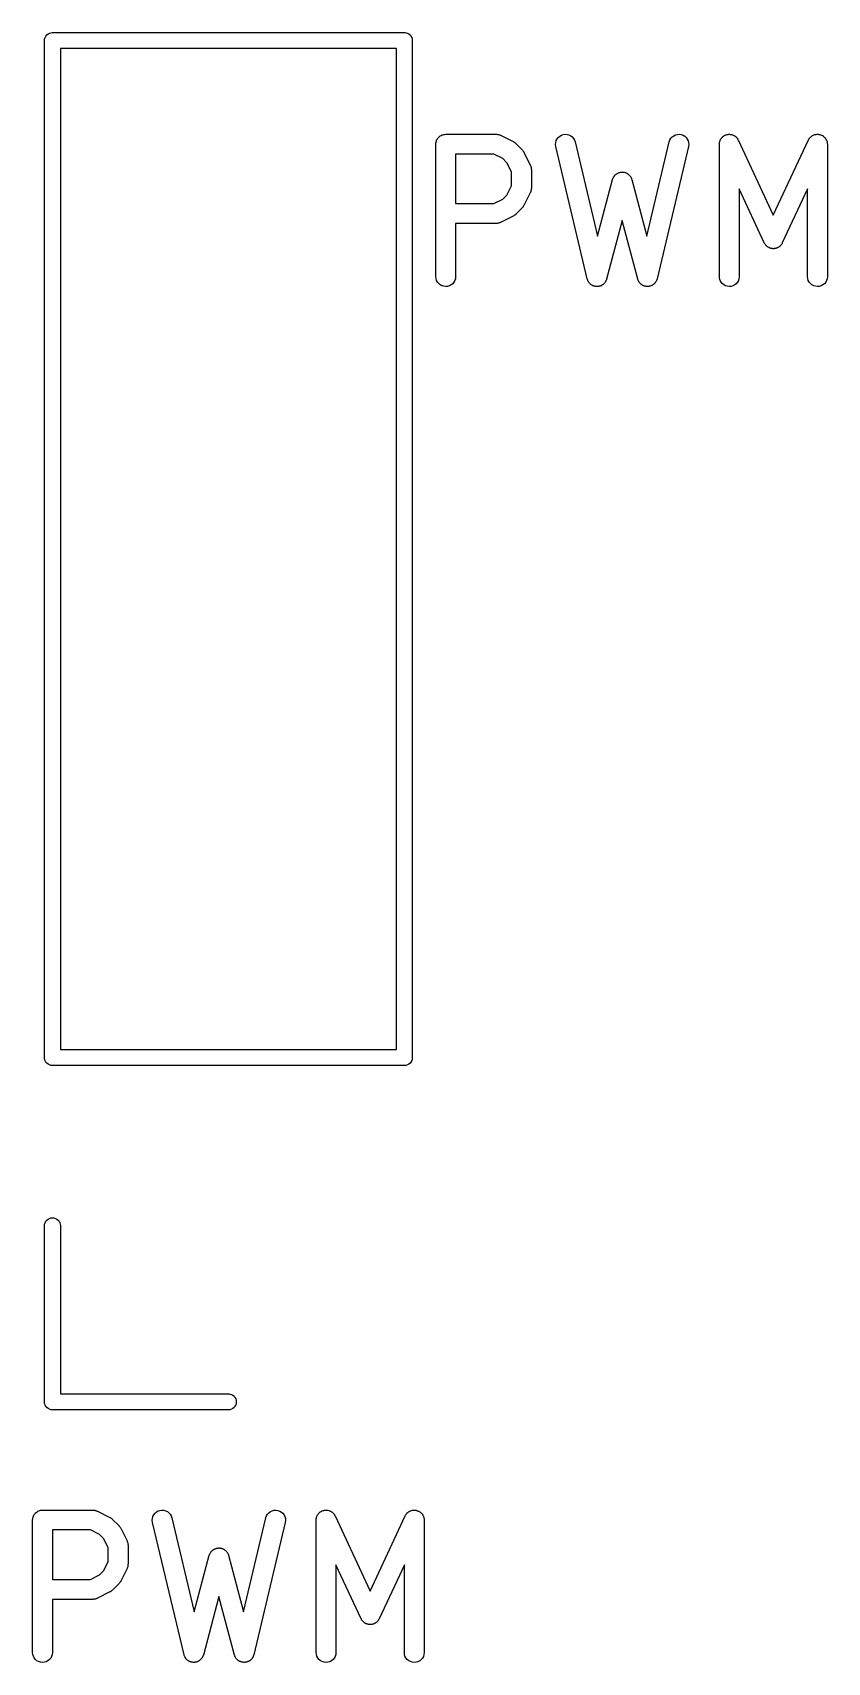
# Model space of a CAD drawing. Extents: x 83.3 to 120.1, y -110.8 to -65.4.
# Drawn here: x 113.84 to 119.84, y -88.13 to -75.83 of the extents above; entities that cross this region are included whole.
import ezdxf

# ---------------------------------------------------------------- set-up
doc = ezdxf.new("R2010")
doc.units = 0
doc.header["$MEASUREMENT"] = 0
doc.layers.add('BLACK', color=7, linetype='CONTINUOUS')

msp = doc.modelspace()

# ---------------------------------------------------------------- linework, layer by layer
at = {"layer": 'BLACK', "linetype": 'CONTINUOUS'}
for p, q in [((113.926, -75.886), (113.927, -75.8742)), ((113.926, -75.889), (113.926, -75.886)), ((113.926, -83.5631), (113.926, -75.889)), ((113.927, -75.8742), (113.93, -75.8629)), ((113.93, -75.8629), (113.936, -75.8525)), ((113.936, -75.8525), (113.943, -75.8434)), ((113.943, -75.8434), (113.953, -75.8359)), ((113.953, -75.8359), (113.963, -75.8303)), ((113.963, -75.8303), (113.974, -75.8269)), ((113.974, -75.8269), (113.983, -75.826)), ((113.983, -75.826), (113.986, -75.8257)), ((113.983, -75.826), (113.983, -75.826)), ((113.986, -75.8257), (113.989, -75.826)), ((113.989, -75.826), (116.643, -75.826)), ((116.643, -75.826), (116.646, -75.8257)), ((116.646, -75.8257), (116.649, -75.826)), ((116.649, -75.826), (116.658, -75.8269)), ((116.658, -75.8269), (116.669, -75.8303)), ((116.669, -75.8303), (116.679, -75.8359)), ((116.679, -75.8359), (116.689, -75.8434)), ((116.689, -75.8434), (116.696, -75.8525)), ((116.696, -75.8525), (116.702, -75.8629)), ((116.702, -75.8629), (116.705, -75.8742)), ((116.705, -75.8742), (116.705, -75.8778)), ((116.705, -75.8778), (116.706, -75.886)), ((116.706, -75.886), (116.706, -75.8889)), ((116.706, -75.8889), (116.706, -83.5631)), ((114.046, -75.946), (114.046, -83.506)), ((116.586, -75.946), (114.046, -75.946)), ((116.586, -83.506), (116.586, -75.946)), ((116.884, -76.6673), (116.885, -76.6603)), ((116.884, -76.6678), (116.884, -76.6673)), ((116.884, -76.6679), (116.884, -76.6678)), ((116.884, -76.6684), (116.884, -76.6679)), ((116.884, -76.6679), (116.884, -76.6679)), ((116.884, -77.6684), (116.884, -76.6684)), ((116.885, -76.6603), (116.886, -76.6533)), ((116.886, -76.6528), (116.888, -76.6461)), ((116.886, -76.653), (116.886, -76.6528)), ((116.886, -76.6533), (116.886, -76.653)), ((116.888, -76.6461), (116.89, -76.6393)), ((116.89, -76.6388), (116.894, -76.6326)), ((116.89, -76.6391), (116.89, -76.6388)), ((116.89, -76.6393), (116.89, -76.6391)), ((116.894, -76.6326), (116.897, -76.6264)), ((116.897, -76.626), (116.902, -76.6206)), ((116.897, -76.6262), (116.897, -76.626)), ((116.897, -76.6264), (116.897, -76.6262)), ((116.902, -76.6206), (116.906, -76.6152)), ((116.906, -76.6152), (116.907, -76.615)), ((116.907, -76.6148), (116.912, -76.6104)), ((116.907, -76.615), (116.907, -76.6148)), ((116.912, -76.6104), (116.918, -76.6059)), ((116.918, -76.6056), (116.924, -76.6024)), ((116.918, -76.6058), (116.918, -76.6056)), ((116.918, -76.6059), (116.918, -76.6058)), ((116.924, -76.6024), (116.931, -76.599)), ((116.931, -76.5988), (116.938, -76.5968)), ((116.931, -76.599), (116.931, -76.5988)), ((116.931, -76.599), (116.931, -76.599)), ((116.938, -76.5968), (116.945, -76.5948)), ((116.945, -76.5947), (116.952, -76.5941)), ((116.945, -76.5948), (116.945, -76.5947)), ((116.945, -76.5948), (116.945, -76.5948)), ((116.952, -76.5941), (116.959, -76.5934)), ((116.959, -76.5934), (117.34, -76.5934)), ((117.34, -76.5934), (117.341, -76.5934)), ((117.341, -76.5934), (117.343, -76.5936)), ((117.343, -76.5936), (117.346, -76.5936)), ((117.346, -76.5936), (117.351, -76.5944)), ((117.351, -76.5944), (117.356, -76.595)), ((117.356, -76.595), (117.358, -76.5957)), ((117.358, -76.5957), (117.36, -76.5961)), ((117.36, -76.5961), (117.365, -76.5979)), ((117.365, -76.5979), (117.37, -76.5994)), ((117.37, -76.5994), (117.372, -76.6005)), ((117.372, -76.6005), (117.374, -76.6013)), ((117.374, -76.6013), (117.469, -76.6489)), ((117.469, -76.6489), (117.47, -76.6494)), ((117.47, -76.6494), (117.473, -76.6517)), ((117.473, -76.6517), (117.477, -76.6537)), ((117.477, -76.6537), (117.48, -76.6557)), ((117.48, -76.6557), (117.482, -76.6574)), ((117.482, -76.6574), (117.485, -76.6603)), ((117.485, -76.6603), (117.488, -76.663)), ((117.488, -76.663), (117.536, -76.7106)), ((117.789, -76.6702), (117.79, -76.6556)), ((117.791, -76.6847), (117.789, -76.6702)), ((117.79, -76.6556), (117.794, -76.6415)), ((117.794, -76.6415), (117.801, -76.6284)), ((117.801, -76.6284), (117.81, -76.6168)), ((117.81, -76.6168), (117.821, -76.6072)), ((117.821, -76.6072), (117.833, -76.6)), ((117.833, -76.6), (117.847, -76.5953)), ((117.847, -76.5953), (117.862, -76.5934)), ((117.862, -76.5934), (117.876, -76.5944)), ((117.876, -76.5944), (117.89, -76.5982)), ((117.89, -76.5982), (117.904, -76.6046)), ((117.904, -76.6046), (117.915, -76.6135)), ((117.915, -76.6135), (117.925, -76.6245)), ((117.925, -76.6245), (117.932, -76.6372)), ((117.932, -76.6372), (117.937, -76.651)), ((117.937, -76.651), (118.106, -77.3619)), ((118.479, -77.3619), (118.648, -76.651)), ((118.648, -76.65), (118.653, -76.6362)), ((118.648, -76.651), (118.648, -76.65)), ((118.653, -76.6362), (118.661, -76.6237)), ((118.661, -76.6237), (118.671, -76.6128)), ((118.671, -76.6128), (118.683, -76.6041)), ((118.683, -76.6041), (118.696, -76.5978)), ((118.696, -76.5978), (118.71, -76.5942)), ((118.71, -76.5942), (118.725, -76.5935)), ((118.725, -76.5935), (118.739, -76.5955)), ((118.739, -76.5955), (118.753, -76.6004)), ((118.753, -76.6004), (118.765, -76.6079)), ((118.765, -76.6079), (118.776, -76.6176)), ((118.776, -76.6176), (118.785, -76.6293)), ((118.785, -76.6293), (118.792, -76.6425)), ((118.792, -76.6425), (118.795, -76.6566)), ((118.796, -76.6712), (118.794, -76.6858)), ((118.795, -76.6566), (118.796, -76.6712)), ((119.027, -76.6673), (119.028, -76.6618)), ((119.027, -76.6684), (119.027, -76.6673)), ((119.027, -77.6684), (119.027, -76.6684)), ((119.028, -76.6562), (119.029, -76.6545)), ((119.028, -76.6618), (119.028, -76.6562)), ((119.029, -76.6528), (119.03, -76.6474)), ((119.029, -76.6545), (119.029, -76.6528)), ((119.03, -76.6474), (119.032, -76.642)), ((119.032, -76.642), (119.033, -76.6405)), ((119.033, -76.6388), (119.036, -76.6339)), ((119.033, -76.6405), (119.033, -76.6388)), ((119.036, -76.6339), (119.038, -76.6289)), ((119.038, -76.6289), (119.039, -76.6275)), ((119.039, -76.6275), (119.04, -76.626)), ((119.04, -76.626), (119.044, -76.6217)), ((119.044, -76.6217), (119.047, -76.6172)), ((119.047, -76.6172), (119.049, -76.6161)), ((119.049, -76.6161), (119.05, -76.6148)), ((119.05, -76.6148), (119.054, -76.6113)), ((119.054, -76.6113), (119.058, -76.6076)), ((119.058, -76.6076), (119.06, -76.6067)), ((119.06, -76.6067), (119.061, -76.6056)), ((119.061, -76.6056), (119.066, -76.603)), ((119.066, -76.603), (119.071, -76.6002)), ((119.071, -76.6002), (119.072, -76.5996)), ((119.072, -76.5996), (119.074, -76.5988)), ((119.074, -76.5988), (119.079, -76.5973)), ((119.079, -76.5973), (119.085, -76.5954)), ((119.085, -76.5954), (119.086, -76.5952)), ((119.086, -76.5952), (119.088, -76.5947)), ((119.088, -76.5947), (119.094, -76.5942)), ((119.094, -76.5942), (119.099, -76.5934)), ((119.099, -76.5934), (119.101, -76.5935)), ((119.101, -76.5935), (119.103, -76.5934)), ((119.103, -76.5934), (119.108, -76.594)), ((119.108, -76.594), (119.114, -76.5943)), ((119.114, -76.5943), (119.115, -76.5947)), ((119.115, -76.5947), (119.117, -76.5949)), ((119.117, -76.5949), (119.123, -76.5966)), ((119.123, -76.5966), (119.128, -76.598)), ((119.128, -76.598), (119.13, -76.5987)), ((119.13, -76.5987), (119.131, -76.5992)), ((119.131, -76.5992), (119.136, -76.6019)), ((119.136, -76.6019), (119.141, -76.6044)), ((119.141, -76.6044), (119.143, -76.6054)), ((119.143, -76.6054), (119.144, -76.6062)), ((119.144, -76.6062), (119.148, -76.6098)), ((119.148, -76.6098), (119.153, -76.6132)), ((119.153, -76.6132), (119.154, -76.6144)), ((119.154, -76.6144), (119.155, -76.6155)), ((119.155, -76.6155), (119.159, -76.6199)), ((119.159, -76.6199), (119.163, -76.6241)), ((119.163, -76.6241), (119.163, -76.6255)), ((119.163, -76.6255), (119.165, -76.6269)), ((119.165, -76.6269), (119.167, -76.6318)), ((119.167, -76.6318), (119.17, -76.6367)), ((119.17, -76.6367), (119.435, -77.2053)), ((119.435, -77.2053), (119.701, -76.6367)), ((119.701, -76.6357), (119.704, -76.6309)), ((119.701, -76.6367), (119.701, -76.6357)), ((119.704, -76.6309), (119.707, -76.626)), ((119.707, -76.626), (119.708, -76.6247)), ((119.708, -76.6247), (119.709, -76.6232)), ((119.709, -76.6232), (119.713, -76.6191)), ((119.713, -76.6191), (119.716, -76.6148)), ((119.716, -76.6148), (119.718, -76.6137)), ((119.718, -76.6137), (119.719, -76.6125)), ((119.719, -76.6125), (119.723, -76.6091)), ((119.723, -76.6091), (119.728, -76.6056)), ((119.728, -76.6056), (119.729, -76.6048)), ((119.729, -76.6048), (119.731, -76.6038)), ((119.731, -76.6038), (119.736, -76.6014)), ((119.736, -76.6014), (119.741, -76.5988)), ((119.741, -76.5988), (119.742, -76.5984)), ((119.742, -76.5984), (119.744, -76.5976)), ((119.744, -76.5976), (119.749, -76.5963)), ((119.749, -76.5963), (119.755, -76.5947)), ((119.755, -76.5947), (119.756, -76.5946)), ((119.756, -76.5946), (119.758, -76.5941)), ((119.758, -76.5941), (119.764, -76.5939)), ((119.764, -76.5939), (119.769, -76.5934)), ((119.769, -76.5934), (119.771, -76.5936)), ((119.771, -76.5936), (119.773, -76.5935)), ((119.773, -76.5935), (119.778, -76.5943)), ((119.778, -76.5943), (119.784, -76.5949)), ((119.784, -76.5949), (119.785, -76.5954)), ((119.785, -76.5954), (119.787, -76.5957)), ((119.787, -76.5957), (119.792, -76.5976)), ((119.792, -76.5976), (119.798, -76.5992)), ((119.798, -76.5992), (119.799, -76.6001)), ((119.799, -76.6001), (119.801, -76.6006)), ((119.801, -76.6006), (119.806, -76.6035)), ((119.806, -76.6035), (119.811, -76.6062)), ((119.811, -76.6062), (119.812, -76.6073)), ((119.812, -76.6073), (119.813, -76.6082)), ((119.813, -76.6082), (119.818, -76.612)), ((119.818, -76.612), (119.822, -76.6155)), ((119.822, -76.6155), (119.823, -76.6169)), ((119.823, -76.6169), (119.824, -76.618)), ((119.824, -76.618), (119.828, -76.6225)), ((119.828, -76.6225), (119.831, -76.6269)), ((119.831, -76.6269), (119.832, -76.6284)), ((119.832, -76.6284), (119.833, -76.6298)), ((119.833, -76.6298), (119.835, -76.6349)), ((119.835, -76.6349), (119.838, -76.6398)), ((119.838, -76.6398), (119.839, -76.6414)), ((119.839, -76.6414), (119.839, -76.643)), ((119.839, -76.643), (119.841, -76.6484)), ((119.841, -76.6484), (119.842, -76.6538)), ((119.842, -76.6538), (119.843, -76.6555)), ((119.843, -76.6555), (119.843, -76.6572)), ((119.843, -76.6572), (119.843, -76.6628)), ((119.843, -76.6628), (119.844, -76.6684)), ((119.844, -76.6684), (119.844, -77.6684)), ((117.034, -76.7434), (117.034, -77.1172)), ((117.322, -76.7434), (117.034, -76.7434)), ((117.391, -76.7776), (117.322, -76.7434)), ((117.421, -76.808), (117.391, -76.7776)), ((117.536, -76.7106), (117.537, -76.7113)), ((117.537, -76.7113), (117.539, -76.7146)), ((117.539, -76.7146), (117.542, -76.7177)), ((117.542, -76.7177), (117.544, -76.7203)), ((117.544, -76.7203), (117.546, -76.7228)), ((117.546, -76.7228), (117.548, -76.7265)), ((117.548, -76.7265), (117.55, -76.7301)), ((117.55, -76.7301), (117.598, -76.8253)), ((117.791, -76.6858), (117.791, -76.6847)), ((118.029, -77.6858), (117.791, -76.6858)), ((118.794, -76.6858), (118.556, -77.6858)), ((117.456, -76.8766), (117.421, -76.808)), ((117.456, -76.984), (117.456, -76.8766)), ((117.598, -76.8253), (117.598, -76.8263)), ((117.598, -76.8263), (117.599, -76.8283)), ((117.599, -76.8283), (117.6, -76.8303)), ((117.6, -76.8303), (117.601, -76.8352)), ((117.601, -76.8352), (117.603, -76.84)), ((117.603, -76.84), (117.604, -76.8422)), ((117.604, -76.8422), (117.604, -76.8443)), ((117.604, -76.8443), (117.605, -76.8494)), ((117.605, -76.8494), (117.606, -76.8545)), ((117.606, -76.8545), (117.605, -76.8567)), ((117.605, -76.8567), (117.606, -76.8589)), ((117.606, -76.8589), (117.606, -77.0017)), ((118.224, -76.9247), (118.226, -76.9201)), ((118.226, -76.9201), (118.227, -76.9181)), ((118.227, -76.9181), (118.228, -76.9158)), ((118.228, -76.9158), (118.231, -76.9119)), ((118.231, -76.9119), (118.234, -76.9078)), ((118.234, -76.9078), (118.235, -76.906)), ((118.235, -76.906), (118.237, -76.904)), ((118.237, -76.904), (118.24, -76.9007)), ((118.24, -76.9007), (118.244, -76.8972)), ((118.244, -76.8972), (118.246, -76.8958)), ((118.246, -76.8958), (118.248, -76.8941)), ((118.248, -76.8941), (118.252, -76.8916)), ((118.252, -76.8916), (118.256, -76.8888)), ((118.256, -76.8888), (118.258, -76.8878)), ((118.258, -76.8878), (118.26, -76.8865)), ((118.26, -76.8865), (118.265, -76.8849)), ((118.265, -76.8849), (118.269, -76.8829)), ((118.269, -76.8829), (118.271, -76.8823)), ((118.271, -76.8823), (118.274, -76.8815)), ((118.274, -76.8815), (118.279, -76.8807)), ((118.279, -76.8807), (118.283, -76.8797)), ((118.283, -76.8797), (118.286, -76.8796)), ((118.286, -76.8796), (118.288, -76.8792)), ((118.288, -76.8792), (118.293, -76.8794)), ((118.293, -76.8794), (118.298, -76.8793)), ((118.298, -76.8793), (118.3, -76.8797)), ((118.3, -76.8797), (118.303, -76.8798)), ((118.303, -76.8798), (118.308, -76.8809)), ((118.308, -76.8809), (118.312, -76.8818)), ((118.312, -76.8818), (118.315, -76.8826)), ((118.315, -76.8826), (118.317, -76.8832)), ((118.317, -76.8832), (118.322, -76.8852)), ((118.322, -76.8852), (118.326, -76.887)), ((118.326, -76.887), (118.328, -76.8883)), ((118.328, -76.8883), (118.33, -76.8893)), ((118.33, -76.8893), (118.334, -76.8922)), ((118.334, -76.8922), (118.338, -76.8948)), ((118.338, -76.8948), (118.34, -76.8965)), ((118.34, -76.8965), (118.342, -76.8979)), ((118.342, -76.8979), (118.346, -76.9015)), ((118.346, -76.9015), (118.349, -76.9048)), ((118.349, -76.9048), (118.351, -76.9068)), ((118.351, -76.9068), (118.352, -76.9086)), ((118.352, -76.9086), (118.355, -76.9128)), ((118.355, -76.9128), (118.358, -76.9167)), ((118.358, -76.9167), (118.359, -76.919)), ((118.359, -76.919), (118.36, -76.9211)), ((118.36, -76.9211), (118.362, -76.9256)), ((117.421, -77.0525), (117.456, -76.984)), ((117.598, -77.0353), (117.55, -77.1305)), ((117.599, -77.0332), (117.598, -77.0353)), ((117.6, -77.0313), (117.599, -77.0332)), ((117.601, -77.0264), (117.6, -77.0313)), ((117.603, -77.0216), (117.601, -77.0264)), ((117.604, -77.0173), (117.603, -77.0194)), ((117.603, -77.0194), (117.603, -77.0216)), ((117.605, -77.0122), (117.604, -77.0173)), ((117.606, -77.0028), (117.605, -77.005)), ((117.605, -77.005), (117.605, -77.0072)), ((117.605, -77.0072), (117.605, -77.0122)), ((117.606, -77.0017), (117.606, -77.0028)), ((118.106, -77.3619), (118.22, -76.9348)), ((118.22, -76.9338), (118.221, -76.9315)), ((118.22, -76.9348), (118.22, -76.9338)), ((118.221, -76.9315), (118.222, -76.9291)), ((118.222, -76.9291), (118.224, -76.9247)), ((118.362, -76.9256), (118.364, -76.9301)), ((118.364, -76.9301), (118.364, -76.9325)), ((118.364, -76.9325), (118.365, -76.9348)), ((118.365, -76.9348), (118.479, -77.3619)), ((119.367, -77.4144), (119.177, -77.0064)), ((119.177, -77.0064), (119.177, -77.6684)), ((119.694, -77.0064), (119.503, -77.4144)), ((119.694, -77.6684), (119.694, -77.0064)), ((117.034, -77.1172), (117.322, -77.1172)), ((117.322, -77.1172), (117.391, -77.0829)), ((117.391, -77.0829), (117.421, -77.0525)), ((117.536, -77.15), (117.488, -77.1976)), ((117.539, -77.1467), (117.536, -77.15)), ((117.542, -77.1437), (117.539, -77.1467)), ((117.543, -77.1411), (117.542, -77.1437)), ((117.545, -77.1387), (117.543, -77.1411)), ((117.547, -77.135), (117.545, -77.1387)), ((117.55, -77.1314), (117.547, -77.135)), ((117.55, -77.1305), (117.55, -77.1314)), ((117.34, -77.2672), (117.034, -77.2672)), ((117.034, -77.2672), (117.034, -77.6684)), ((117.342, -77.267), (117.34, -77.2672)), ((117.345, -77.2671), (117.342, -77.267)), ((117.35, -77.2663), (117.345, -77.2671)), ((117.355, -77.2658), (117.35, -77.2663)), ((117.357, -77.2651), (117.355, -77.2658)), ((117.359, -77.2648), (117.357, -77.2651)), ((117.364, -77.263), (117.359, -77.2648)), ((117.369, -77.2615), (117.364, -77.263)), ((117.371, -77.2605), (117.369, -77.2615)), ((117.373, -77.2597), (117.371, -77.2605)), ((117.374, -77.2593), (117.373, -77.2597)), ((117.469, -77.2117), (117.374, -77.2593)), ((117.473, -77.2094), (117.469, -77.2117)), ((117.476, -77.2075), (117.473, -77.2094)), ((117.479, -77.2055), (117.476, -77.2075)), ((117.481, -77.2039), (117.479, -77.2055)), ((117.484, -77.201), (117.481, -77.2039)), ((117.488, -77.1983), (117.484, -77.201)), ((117.488, -77.1976), (117.488, -77.1983)), ((118.293, -77.2452), (118.175, -77.6877)), ((118.411, -77.6877), (118.293, -77.2452)), ((119.369, -77.4177), (119.367, -77.4144)), ((119.503, -77.4153), (119.501, -77.4187)), ((119.503, -77.4144), (119.503, -77.4153)), ((119.371, -77.4213), (119.369, -77.4177)), ((119.373, -77.424), (119.371, -77.4213)), ((119.375, -77.427), (119.373, -77.424)), ((119.378, -77.4299), (119.375, -77.427)), ((119.38, -77.433), (119.378, -77.4299)), ((119.382, -77.4353), (119.38, -77.433)), ((119.385, -77.4379), (119.382, -77.4353)), ((119.388, -77.4402), (119.385, -77.4379)), ((119.391, -77.4429), (119.388, -77.4402)), ((119.394, -77.4446), (119.391, -77.4429)), ((119.396, -77.4467), (119.394, -77.4446)), ((119.4, -77.4484), (119.396, -77.4467)), ((119.403, -77.4504), (119.4, -77.4484)), ((119.406, -77.4516), (119.403, -77.4504)), ((119.41, -77.4531), (119.406, -77.4516)), ((119.413, -77.454), (119.41, -77.4531)), ((119.417, -77.4554), (119.413, -77.454)), ((119.42, -77.4559), (119.417, -77.4554)), ((119.424, -77.4567), (119.42, -77.4559)), ((119.428, -77.457), (119.424, -77.4567)), ((119.431, -77.4576), (119.428, -77.457)), ((119.435, -77.4574), (119.431, -77.4576)), ((119.438, -77.4576), (119.435, -77.4574)), ((119.442, -77.4571), (119.438, -77.4576)), ((119.446, -77.4569), (119.442, -77.4571)), ((119.449, -77.4561), (119.446, -77.4569)), ((119.453, -77.4556), (119.449, -77.4561)), ((119.457, -77.4543), (119.453, -77.4556)), ((119.46, -77.4534), (119.457, -77.4543)), ((119.463, -77.452), (119.46, -77.4534)), ((119.467, -77.4509), (119.463, -77.452)), ((119.47, -77.4489), (119.467, -77.4509)), ((119.474, -77.4472), (119.47, -77.4489)), ((119.476, -77.4452), (119.474, -77.4472)), ((119.479, -77.4435), (119.476, -77.4452)), ((119.482, -77.4409), (119.479, -77.4435)), ((119.485, -77.4386), (119.482, -77.4409)), ((119.488, -77.4361), (119.485, -77.4386)), ((119.49, -77.4338), (119.488, -77.4361)), ((119.493, -77.4307), (119.49, -77.4338)), ((119.495, -77.4278), (119.493, -77.4307)), ((119.497, -77.4249), (119.495, -77.4278)), ((119.499, -77.4222), (119.497, -77.4249)), ((119.501, -77.4187), (119.499, -77.4222)), ((116.886, -77.6829), (116.884, -77.6684)), ((116.89, -77.697), (116.886, -77.6829)), ((116.897, -77.7099), (116.89, -77.697)), ((116.906, -77.7212), (116.897, -77.7099)), ((116.917, -77.7306), (116.906, -77.7212)), ((116.93, -77.7375), (116.917, -77.7306)), ((116.944, -77.7418), (116.93, -77.7375)), ((116.959, -77.7434), (116.944, -77.7418)), ((116.973, -77.7421), (116.959, -77.7434)), ((116.987, -77.7379), (116.973, -77.7421)), ((117, -77.7311), (116.987, -77.7379)), ((117.012, -77.722), (117, -77.7311)), ((117.021, -77.7108), (117.012, -77.722)), ((117.028, -77.6979), (117.021, -77.7108)), ((117.033, -77.684), (117.028, -77.6979)), ((117.034, -77.6694), (117.033, -77.684)), ((117.034, -77.6684), (117.034, -77.6694)), ((118.03, -77.689), (118.029, -77.6858)), ((118.031, -77.6924), (118.03, -77.689)), ((118.033, -77.6959), (118.031, -77.6924)), ((118.034, -77.6996), (118.033, -77.6959)), ((118.036, -77.7026), (118.034, -77.6996)), ((118.037, -77.7057), (118.036, -77.7026)), ((118.039, -77.7089), (118.037, -77.7057)), ((118.041, -77.7122), (118.039, -77.7089)), ((118.044, -77.7148), (118.041, -77.7122)), ((118.046, -77.7177), (118.044, -77.7148)), ((118.048, -77.7203), (118.046, -77.7177)), ((118.051, -77.7232), (118.048, -77.7203)), ((118.054, -77.7253), (118.051, -77.7232)), ((118.056, -77.7277), (118.054, -77.7253)), ((118.059, -77.7298), (118.056, -77.7277)), ((118.063, -77.7321), (118.059, -77.7298)), ((118.066, -77.7336), (118.063, -77.7321)), ((118.069, -77.7355), (118.066, -77.7336)), ((118.072, -77.7369), (118.069, -77.7355)), ((118.076, -77.7386), (118.072, -77.7369)), ((118.079, -77.7395), (118.076, -77.7386)), ((118.082, -77.7407), (118.079, -77.7395)), ((118.086, -77.7414), (118.082, -77.7407)), ((118.09, -77.7424), (118.086, -77.7414)), ((118.093, -77.7426), (118.09, -77.7424)), ((118.097, -77.7432), (118.093, -77.7426)), ((118.101, -77.7431), (118.097, -77.7432)), ((118.104, -77.7433), (118.101, -77.7431)), ((118.108, -77.7429), (118.104, -77.7433)), ((118.111, -77.7428), (118.108, -77.7429)), ((118.115, -77.742), (118.111, -77.7428)), ((118.119, -77.7415), (118.115, -77.742)), ((118.122, -77.7404), (118.119, -77.7415)), ((118.126, -77.7396), (118.122, -77.7404)), ((118.129, -77.738), (118.126, -77.7396)), ((118.133, -77.7368), (118.129, -77.738)), ((118.136, -77.7351), (118.133, -77.7368)), ((118.139, -77.7337), (118.136, -77.7351)), ((118.142, -77.7314), (118.139, -77.7337)), ((118.146, -77.7295), (118.142, -77.7314)), ((118.148, -77.7273), (118.146, -77.7295)), ((118.151, -77.7253), (118.148, -77.7273)), ((118.154, -77.7225), (118.151, -77.7253)), ((118.157, -77.7199), (118.154, -77.7225)), ((118.159, -77.7172), (118.157, -77.7199)), ((118.161, -77.7147), (118.159, -77.7172)), ((118.163, -77.7114), (118.161, -77.7147)), ((118.166, -77.7084), (118.163, -77.7114)), ((118.167, -77.7053), (118.166, -77.7084)), ((118.169, -77.7023), (118.167, -77.7053)), ((118.17, -77.6987), (118.169, -77.7023)), ((118.172, -77.6953), (118.17, -77.6987)), ((118.173, -77.6919), (118.172, -77.6953)), ((118.174, -77.6887), (118.173, -77.6919)), ((118.175, -77.6877), (118.174, -77.6887)), ((118.412, -77.691), (118.411, -77.6877)), ((118.413, -77.6943), (118.412, -77.691)), ((118.414, -77.6978), (118.413, -77.6943)), ((118.416, -77.7014), (118.414, -77.6978)), ((118.418, -77.7044), (118.416, -77.7014)), ((118.419, -77.7075), (118.418, -77.7044)), ((118.421, -77.7106), (118.419, -77.7075)), ((118.423, -77.7139), (118.421, -77.7106)), ((118.426, -77.7164), (118.423, -77.7139)), ((118.428, -77.7192), (118.426, -77.7164)), ((118.431, -77.7217), (118.428, -77.7192)), ((118.433, -77.7246), (118.431, -77.7217)), ((118.436, -77.7266), (118.433, -77.7246)), ((118.439, -77.7289), (118.436, -77.7266)), ((118.442, -77.7309), (118.439, -77.7289)), ((118.445, -77.7332), (118.442, -77.7309)), ((118.448, -77.7346), (118.445, -77.7332)), ((118.451, -77.7364), (118.448, -77.7346)), ((118.455, -77.7376), (118.451, -77.7364)), ((118.459, -77.7393), (118.455, -77.7376)), ((118.462, -77.7401), (118.459, -77.7393)), ((118.465, -77.7412), (118.462, -77.7401)), ((118.469, -77.7418), (118.465, -77.7412)), ((118.473, -77.7427), (118.469, -77.7418)), ((118.476, -77.7428), (118.473, -77.7427)), ((118.48, -77.7433), (118.476, -77.7428)), ((118.484, -77.7431), (118.48, -77.7433)), ((118.487, -77.7433), (118.484, -77.7431)), ((118.491, -77.7427), (118.487, -77.7433)), ((118.494, -77.7425), (118.491, -77.7427)), ((118.498, -77.7416), (118.494, -77.7425)), ((118.502, -77.741), (118.498, -77.7416)), ((118.505, -77.7398), (118.502, -77.741)), ((118.508, -77.7389), (118.505, -77.7398)), ((118.512, -77.7373), (118.508, -77.7389)), ((118.516, -77.7359), (118.512, -77.7373)), ((118.519, -77.7341), (118.516, -77.7359)), ((118.522, -77.7327), (118.519, -77.7341)), ((118.525, -77.7304), (118.522, -77.7327)), ((118.528, -77.7283), (118.525, -77.7304)), ((118.531, -77.726), (118.528, -77.7283)), ((118.533, -77.7239), (118.531, -77.726)), ((118.536, -77.7211), (118.533, -77.7239)), ((118.539, -77.7184), (118.536, -77.7211)), ((118.541, -77.7156), (118.539, -77.7184)), ((118.543, -77.7131), (118.541, -77.7156)), ((118.545, -77.7098), (118.543, -77.7131)), ((118.548, -77.7066), (118.545, -77.7098)), ((118.549, -77.7035), (118.548, -77.7066)), ((118.551, -77.7005), (118.549, -77.7035)), ((118.552, -77.6969), (118.551, -77.7005)), ((118.554, -77.6934), (118.552, -77.6969)), ((118.555, -77.69), (118.554, -77.6934)), ((118.556, -77.6868), (118.555, -77.69)), ((118.556, -77.6858), (118.556, -77.6868)), ((119.029, -77.6829), (119.027, -77.6684)), ((119.033, -77.697), (119.029, -77.6829)), ((119.04, -77.7099), (119.033, -77.697)), ((119.049, -77.7212), (119.04, -77.7099)), ((119.06, -77.7306), (119.049, -77.7212)), ((119.073, -77.7375), (119.06, -77.7306)), ((119.087, -77.7418), (119.073, -77.7375)), ((119.102, -77.7434), (119.087, -77.7418)), ((119.116, -77.7421), (119.102, -77.7434)), ((119.13, -77.7379), (119.116, -77.7421)), ((119.143, -77.7311), (119.13, -77.7379)), ((119.155, -77.722), (119.143, -77.7311)), ((119.164, -77.7108), (119.155, -77.722)), ((119.171, -77.6979), (119.164, -77.7108)), ((119.175, -77.684), (119.171, -77.6979)), ((119.177, -77.6694), (119.175, -77.684)), ((119.177, -77.6684), (119.177, -77.6694)), ((119.695, -77.6829), (119.694, -77.6684)), ((119.699, -77.697), (119.695, -77.6829)), ((119.706, -77.7099), (119.699, -77.697)), ((119.716, -77.7212), (119.706, -77.7099)), ((119.727, -77.7306), (119.716, -77.7212)), ((119.74, -77.7375), (119.727, -77.7306)), ((119.754, -77.7418), (119.74, -77.7375)), ((119.768, -77.7434), (119.754, -77.7418)), ((119.783, -77.7421), (119.768, -77.7434)), ((119.797, -77.7379), (119.783, -77.7421)), ((119.81, -77.7311), (119.797, -77.7379)), ((119.821, -77.722), (119.81, -77.7311)), ((119.831, -77.7108), (119.821, -77.722)), ((119.838, -77.6979), (119.831, -77.7108)), ((119.842, -77.684), (119.838, -77.6979)), ((119.844, -77.6694), (119.842, -77.684)), ((119.844, -77.6684), (119.844, -77.6694)), ((113.926, -83.566), (113.926, -83.5631)), ((113.927, -83.5778), (113.926, -83.566)), ((114.046, -83.506), (116.586, -83.506)), ((116.706, -83.566), (116.705, -83.5778)), ((116.706, -83.5631), (116.706, -83.566)), ((113.93, -83.5891), (113.927, -83.5778)), ((113.935, -83.5982), (113.93, -83.5891)), ((113.936, -83.5995), (113.935, -83.5982)), ((113.943, -83.6086), (113.936, -83.5995)), ((113.953, -83.6161), (113.943, -83.6086)), ((113.963, -83.6217), (113.953, -83.6161)), ((113.974, -83.6251), (113.963, -83.6217)), ((113.986, -83.6263), (113.974, -83.6251)), ((113.989, -83.626), (113.986, -83.6263)), ((116.643, -83.626), (113.989, -83.626)), ((116.646, -83.6263), (116.643, -83.626)), ((116.649, -83.626), (116.646, -83.6263)), ((116.658, -83.6251), (116.649, -83.626)), ((116.649, -83.626), (116.649, -83.626)), ((116.669, -83.6217), (116.658, -83.6251)), ((116.679, -83.6161), (116.669, -83.6217)), ((116.689, -83.6086), (116.679, -83.6161)), ((116.696, -83.5995), (116.689, -83.6086)), ((116.702, -83.5891), (116.696, -83.5995)), ((116.705, -83.5778), (116.702, -83.5891)), ((113.936, -84.8025), (113.943, -84.7934)), ((113.943, -84.7934), (113.953, -84.7859)), ((113.953, -84.7859), (113.963, -84.7803)), ((113.963, -84.7803), (113.974, -84.7769)), ((113.974, -84.7769), (113.986, -84.7757)), ((113.986, -84.7757), (113.998, -84.7769)), ((113.998, -84.7769), (114.009, -84.7803)), ((114.009, -84.7803), (114.019, -84.7859)), ((114.019, -84.7859), (114.029, -84.7934)), ((114.029, -84.7934), (114.036, -84.8025)), ((113.926, -84.8331), (113.927, -84.8242)), ((113.926, -86.1631), (113.926, -84.8331)), ((113.927, -84.8242), (113.93, -84.8129)), ((113.93, -84.8129), (113.936, -84.8025)), ((114.036, -84.8025), (114.042, -84.8129)), ((114.042, -84.8129), (114.045, -84.8242)), ((114.045, -84.8242), (114.046, -84.8331)), ((114.046, -84.8331), (114.046, -86.106)), ((114.046, -86.106), (115.319, -86.106)), ((115.319, -86.106), (115.328, -86.1069)), ((115.328, -86.1069), (115.339, -86.1103)), ((115.339, -86.1103), (115.349, -86.1159)), ((115.349, -86.1159), (115.359, -86.1234)), ((115.359, -86.1234), (115.366, -86.1325)), ((115.366, -86.1325), (115.372, -86.1429)), ((115.372, -86.1429), (115.375, -86.1542)), ((113.926, -86.166), (113.926, -86.1631)), ((113.927, -86.1778), (113.926, -86.166)), ((113.93, -86.1891), (113.927, -86.1778)), ((113.935, -86.1984), (113.93, -86.1891)), ((113.936, -86.1995), (113.935, -86.1984)), ((113.943, -86.2086), (113.936, -86.1995)), ((113.953, -86.2161), (113.943, -86.2086)), ((113.963, -86.2217), (113.953, -86.2161)), ((113.974, -86.2251), (113.963, -86.2217)), ((113.986, -86.2263), (113.974, -86.2251)), ((113.989, -86.226), (113.986, -86.2263)), ((115.319, -86.226), (113.989, -86.226)), ((115.328, -86.2251), (115.319, -86.226)), ((115.339, -86.2217), (115.328, -86.2251)), ((115.349, -86.2161), (115.339, -86.2217)), ((115.359, -86.2086), (115.349, -86.2161)), ((115.366, -86.1995), (115.359, -86.2086)), ((115.372, -86.1891), (115.366, -86.1995)), ((115.375, -86.1778), (115.372, -86.1891)), ((115.375, -86.1542), (115.376, -86.166)), ((115.376, -86.166), (115.375, -86.1778)), ((113.849, -87.016), (113.854, -87.0106)), ((113.854, -87.0106), (113.858, -87.0052)), ((113.858, -87.0052), (113.859, -87.005)), ((113.859, -87.0048), (113.864, -87.0004)), ((113.859, -87.005), (113.859, -87.0048)), ((113.864, -87.0004), (113.87, -86.9959)), ((113.87, -86.9956), (113.876, -86.9924)), ((113.87, -86.9958), (113.87, -86.9956)), ((113.87, -86.9959), (113.87, -86.9958)), ((113.876, -86.9924), (113.883, -86.989)), ((113.883, -86.9888), (113.89, -86.9868)), ((113.883, -86.989), (113.883, -86.9888)), ((113.883, -86.989), (113.883, -86.989)), ((113.89, -86.9868), (113.897, -86.9848)), ((113.897, -86.9847), (113.904, -86.9841)), ((113.897, -86.9848), (113.897, -86.9847)), ((113.897, -86.9848), (113.897, -86.9848)), ((113.904, -86.9841), (113.911, -86.9834)), ((113.911, -86.9834), (114.292, -86.9834)), ((114.292, -86.9834), (114.293, -86.9834)), ((114.293, -86.9834), (114.295, -86.9836)), ((114.295, -86.9836), (114.298, -86.9836)), ((114.298, -86.9836), (114.303, -86.9844)), ((114.303, -86.9844), (114.308, -86.985)), ((114.308, -86.985), (114.31, -86.9857)), ((114.31, -86.9857), (114.312, -86.9861)), ((114.312, -86.9861), (114.317, -86.9879)), ((114.317, -86.9879), (114.322, -86.9894)), ((114.322, -86.9894), (114.324, -86.9905)), ((114.324, -86.9905), (114.326, -86.9913)), ((114.326, -86.9913), (114.421, -87.0389)), ((114.753, -87.0184), (114.762, -87.0068)), ((114.762, -87.0068), (114.773, -86.9972)), ((114.773, -86.9972), (114.785, -86.99)), ((114.785, -86.99), (114.799, -86.9853)), ((114.799, -86.9853), (114.814, -86.9834)), ((114.814, -86.9834), (114.828, -86.9844)), ((114.828, -86.9844), (114.842, -86.9882)), ((114.842, -86.9882), (114.856, -86.9946)), ((114.856, -86.9946), (114.867, -87.0035)), ((114.867, -87.0035), (114.877, -87.0145)), ((114.877, -87.0145), (114.884, -87.0272)), ((115.605, -87.0262), (115.613, -87.0137)), ((115.613, -87.0137), (115.623, -87.0028)), ((115.623, -87.0028), (115.635, -86.9941)), ((115.635, -86.9941), (115.648, -86.9878)), ((115.648, -86.9878), (115.662, -86.9842)), ((115.662, -86.9842), (115.677, -86.9835)), ((115.677, -86.9835), (115.691, -86.9855)), ((115.691, -86.9855), (115.705, -86.9904)), ((115.705, -86.9904), (115.717, -86.9979)), ((115.717, -86.9979), (115.728, -87.0076)), ((115.728, -87.0076), (115.737, -87.0193)), ((115.992, -87.016), (115.996, -87.0117)), ((115.996, -87.0117), (115.999, -87.0072)), ((115.999, -87.0072), (116.001, -87.0061)), ((116.001, -87.0061), (116.002, -87.0048)), ((116.002, -87.0048), (116.006, -87.0013)), ((116.006, -87.0013), (116.01, -86.9976)), ((116.01, -86.9976), (116.012, -86.9967)), ((116.012, -86.9967), (116.013, -86.9956)), ((116.013, -86.9956), (116.018, -86.993)), ((116.018, -86.993), (116.023, -86.9902)), ((116.023, -86.9902), (116.024, -86.9896)), ((116.024, -86.9896), (116.026, -86.9888)), ((116.026, -86.9888), (116.031, -86.9873)), ((116.031, -86.9873), (116.037, -86.9854)), ((116.037, -86.9854), (116.038, -86.9852)), ((116.038, -86.9852), (116.04, -86.9847)), ((116.04, -86.9847), (116.046, -86.9842)), ((116.046, -86.9842), (116.051, -86.9834)), ((116.051, -86.9834), (116.053, -86.9835)), ((116.053, -86.9835), (116.055, -86.9834)), ((116.055, -86.9834), (116.06, -86.984)), ((116.06, -86.984), (116.066, -86.9843)), ((116.066, -86.9843), (116.067, -86.9847)), ((116.067, -86.9847), (116.069, -86.9849)), ((116.069, -86.9849), (116.075, -86.9866)), ((116.075, -86.9866), (116.08, -86.988)), ((116.08, -86.988), (116.082, -86.9887)), ((116.082, -86.9887), (116.083, -86.9892)), ((116.083, -86.9892), (116.088, -86.9919)), ((116.088, -86.9919), (116.093, -86.9944)), ((116.093, -86.9944), (116.095, -86.9954)), ((116.095, -86.9954), (116.096, -86.9962)), ((116.096, -86.9962), (116.1, -86.9998)), ((116.1, -86.9998), (116.105, -87.0032)), ((116.105, -87.0032), (116.106, -87.0044)), ((116.106, -87.0044), (116.107, -87.0055)), ((116.107, -87.0055), (116.111, -87.0099)), ((116.111, -87.0099), (116.115, -87.0141)), ((116.115, -87.0141), (116.115, -87.0155)), ((116.659, -87.016), (116.66, -87.0147)), ((116.66, -87.0147), (116.661, -87.0132)), ((116.661, -87.0132), (116.665, -87.0091)), ((116.665, -87.0091), (116.668, -87.0048)), ((116.668, -87.0048), (116.67, -87.0037)), ((116.67, -87.0037), (116.671, -87.0025)), ((116.671, -87.0025), (116.675, -86.9991)), ((116.675, -86.9991), (116.68, -86.9956)), ((116.68, -86.9956), (116.681, -86.9948)), ((116.681, -86.9948), (116.683, -86.9938)), ((116.683, -86.9938), (116.688, -86.9914)), ((116.688, -86.9914), (116.693, -86.9888)), ((116.693, -86.9888), (116.694, -86.9884)), ((116.694, -86.9884), (116.696, -86.9876)), ((116.696, -86.9876), (116.701, -86.9863)), ((116.701, -86.9863), (116.707, -86.9847)), ((116.707, -86.9847), (116.708, -86.9846)), ((116.708, -86.9846), (116.71, -86.9841)), ((116.71, -86.9841), (116.716, -86.9839)), ((116.716, -86.9839), (116.721, -86.9834)), ((116.721, -86.9834), (116.723, -86.9836)), ((116.723, -86.9836), (116.725, -86.9835)), ((116.725, -86.9835), (116.73, -86.9843)), ((116.73, -86.9843), (116.736, -86.9849)), ((116.736, -86.9849), (116.737, -86.9854)), ((116.737, -86.9854), (116.739, -86.9857)), ((116.739, -86.9857), (116.744, -86.9876)), ((116.744, -86.9876), (116.75, -86.9892)), ((116.75, -86.9892), (116.751, -86.9901)), ((116.751, -86.9901), (116.753, -86.9906)), ((116.753, -86.9906), (116.758, -86.9935)), ((116.758, -86.9935), (116.763, -86.9962)), ((116.763, -86.9962), (116.764, -86.9973)), ((116.764, -86.9973), (116.765, -86.9982)), ((116.765, -86.9982), (116.77, -87.002)), ((116.77, -87.002), (116.774, -87.0055)), ((116.774, -87.0055), (116.775, -87.0069)), ((116.775, -87.0069), (116.776, -87.008)), ((116.776, -87.008), (116.78, -87.0125)), ((116.78, -87.0125), (116.783, -87.0169)), ((113.836, -87.0573), (113.837, -87.0503)), ((113.836, -87.0578), (113.836, -87.0573)), ((113.836, -87.0579), (113.836, -87.0578)), ((113.836, -87.0584), (113.836, -87.0579)), ((113.836, -87.0579), (113.836, -87.0579)), ((113.836, -88.0584), (113.836, -87.0584)), ((113.837, -87.0503), (113.838, -87.0433)), ((113.838, -87.0428), (113.84, -87.0361)), ((113.838, -87.043), (113.838, -87.0428)), ((113.838, -87.0433), (113.838, -87.043)), ((113.84, -87.0361), (113.842, -87.0293)), ((113.842, -87.0288), (113.846, -87.0226)), ((113.842, -87.0291), (113.842, -87.0288)), ((113.842, -87.0293), (113.842, -87.0291)), ((113.846, -87.0226), (113.849, -87.0164)), ((113.849, -87.0162), (113.849, -87.016)), ((113.849, -87.0164), (113.849, -87.0162)), ((113.986, -87.1334), (113.986, -87.5072)), ((114.274, -87.1334), (113.986, -87.1334)), ((114.343, -87.1676), (114.274, -87.1334)), ((114.421, -87.0389), (114.422, -87.0394)), ((114.422, -87.0394), (114.425, -87.0417)), ((114.425, -87.0417), (114.429, -87.0437)), ((114.429, -87.0437), (114.432, -87.0457)), ((114.432, -87.0457), (114.434, -87.0474)), ((114.434, -87.0474), (114.437, -87.0503)), ((114.437, -87.0503), (114.44, -87.053)), ((114.44, -87.053), (114.488, -87.1006)), ((114.488, -87.1006), (114.489, -87.1013)), ((114.489, -87.1013), (114.491, -87.1046)), ((114.491, -87.1046), (114.494, -87.1077)), ((114.494, -87.1077), (114.496, -87.1103)), ((114.496, -87.1103), (114.498, -87.1128)), ((114.498, -87.1128), (114.5, -87.1165)), ((114.5, -87.1165), (114.502, -87.1201)), ((114.502, -87.1201), (114.55, -87.2153)), ((114.741, -87.0602), (114.742, -87.0456)), ((114.743, -87.0747), (114.741, -87.0602)), ((114.742, -87.0456), (114.746, -87.0315)), ((114.743, -87.0758), (114.743, -87.0747)), ((114.981, -88.0758), (114.743, -87.0758)), ((114.746, -87.0315), (114.753, -87.0184)), ((114.884, -87.0272), (114.889, -87.041)), ((114.889, -87.041), (115.058, -87.7519)), ((115.431, -87.7519), (115.6, -87.041)), ((115.746, -87.0758), (115.508, -88.0758)), ((115.6, -87.04), (115.605, -87.0262)), ((115.6, -87.041), (115.6, -87.04)), ((115.737, -87.0193), (115.744, -87.0325)), ((115.744, -87.0325), (115.747, -87.0466)), ((115.748, -87.0612), (115.746, -87.0758)), ((115.747, -87.0466), (115.748, -87.0612)), ((115.979, -87.0573), (115.98, -87.0518)), ((115.979, -87.0584), (115.979, -87.0573)), ((115.979, -88.0584), (115.979, -87.0584)), ((115.98, -87.0462), (115.981, -87.0445)), ((115.98, -87.0518), (115.98, -87.0462)), ((115.981, -87.0428), (115.982, -87.0374)), ((115.981, -87.0445), (115.981, -87.0428)), ((115.982, -87.0374), (115.984, -87.032)), ((115.984, -87.032), (115.985, -87.0305)), ((115.985, -87.0288), (115.988, -87.0239)), ((115.985, -87.0305), (115.985, -87.0288)), ((115.988, -87.0239), (115.99, -87.0189)), ((115.99, -87.0189), (115.991, -87.0175)), ((115.991, -87.0175), (115.992, -87.016)), ((116.115, -87.0155), (116.117, -87.0169)), ((116.117, -87.0169), (116.119, -87.0218)), ((116.119, -87.0218), (116.122, -87.0267)), ((116.122, -87.0267), (116.387, -87.5953)), ((116.387, -87.5953), (116.653, -87.0267)), ((116.653, -87.0257), (116.656, -87.0209)), ((116.653, -87.0267), (116.653, -87.0257)), ((116.656, -87.0209), (116.659, -87.016)), ((116.783, -87.0169), (116.784, -87.0184)), ((116.784, -87.0184), (116.785, -87.0198)), ((116.785, -87.0198), (116.787, -87.0249)), ((116.787, -87.0249), (116.79, -87.0298)), ((116.79, -87.0298), (116.791, -87.0314)), ((116.791, -87.0314), (116.791, -87.033)), ((116.791, -87.033), (116.793, -87.0384)), ((116.793, -87.0384), (116.794, -87.0438)), ((116.794, -87.0438), (116.795, -87.0455)), ((116.795, -87.0455), (116.795, -87.0472)), ((116.795, -87.0472), (116.795, -87.0528)), ((116.795, -87.0528), (116.796, -87.0584)), ((116.796, -87.0584), (116.796, -88.0584)), ((114.373, -87.198), (114.343, -87.1676)), ((114.408, -87.2666), (114.373, -87.198)), ((114.55, -87.2153), (114.55, -87.2163)), ((114.55, -87.2163), (114.551, -87.2183)), ((114.551, -87.2183), (114.552, -87.2203)), ((114.552, -87.2203), (114.553, -87.2252)), ((114.553, -87.2252), (114.555, -87.23)), ((114.555, -87.23), (114.556, -87.2322)), ((114.556, -87.2322), (114.556, -87.2343)), ((114.556, -87.2343), (114.557, -87.2394)), ((114.557, -87.2394), (114.558, -87.2445)), ((114.558, -87.2445), (114.557, -87.2467)), ((114.557, -87.2467), (114.558, -87.2489)), ((114.558, -87.2489), (114.558, -87.3917)), ((114.373, -87.4425), (114.408, -87.374)), ((114.408, -87.374), (114.408, -87.2666)), ((115.058, -87.7519), (115.172, -87.3248)), ((115.172, -87.3238), (115.173, -87.3215)), ((115.172, -87.3248), (115.172, -87.3238)), ((115.173, -87.3215), (115.174, -87.3191)), ((115.174, -87.3191), (115.176, -87.3147)), ((115.176, -87.3147), (115.178, -87.3101)), ((115.178, -87.3101), (115.179, -87.3081)), ((115.179, -87.3081), (115.18, -87.3058)), ((115.18, -87.3058), (115.183, -87.3019)), ((115.183, -87.3019), (115.186, -87.2978)), ((115.186, -87.2978), (115.187, -87.296)), ((115.187, -87.296), (115.189, -87.294)), ((115.189, -87.294), (115.192, -87.2907)), ((115.192, -87.2907), (115.196, -87.2872)), ((115.196, -87.2872), (115.198, -87.2858)), ((115.198, -87.2858), (115.2, -87.2841)), ((115.2, -87.2841), (115.204, -87.2816)), ((115.204, -87.2816), (115.208, -87.2788)), ((115.208, -87.2788), (115.21, -87.2778)), ((115.21, -87.2778), (115.212, -87.2765)), ((115.212, -87.2765), (115.217, -87.2749)), ((115.217, -87.2749), (115.221, -87.2729)), ((115.221, -87.2729), (115.223, -87.2723)), ((115.223, -87.2723), (115.226, -87.2715)), ((115.226, -87.2715), (115.231, -87.2707)), ((115.231, -87.2707), (115.235, -87.2697)), ((115.235, -87.2697), (115.238, -87.2696)), ((115.238, -87.2696), (115.24, -87.2692)), ((115.24, -87.2692), (115.245, -87.2694)), ((115.245, -87.2694), (115.25, -87.2693)), ((115.25, -87.2693), (115.252, -87.2697)), ((115.252, -87.2697), (115.255, -87.2698)), ((115.255, -87.2698), (115.26, -87.2709)), ((115.26, -87.2709), (115.264, -87.2718)), ((115.264, -87.2718), (115.267, -87.2726)), ((115.267, -87.2726), (115.269, -87.2732)), ((115.269, -87.2732), (115.274, -87.2752)), ((115.274, -87.2752), (115.278, -87.277)), ((115.278, -87.277), (115.28, -87.2783)), ((115.28, -87.2783), (115.282, -87.2793)), ((115.282, -87.2793), (115.286, -87.2822)), ((115.286, -87.2822), (115.29, -87.2848)), ((115.29, -87.2848), (115.292, -87.2865)), ((115.292, -87.2865), (115.294, -87.2879)), ((115.294, -87.2879), (115.298, -87.2915)), ((115.298, -87.2915), (115.301, -87.2948)), ((115.301, -87.2948), (115.303, -87.2968)), ((115.303, -87.2968), (115.304, -87.2986)), ((115.304, -87.2986), (115.307, -87.3028)), ((115.307, -87.3028), (115.31, -87.3067)), ((115.31, -87.3067), (115.311, -87.309)), ((115.311, -87.309), (115.312, -87.3111)), ((115.312, -87.3111), (115.314, -87.3156)), ((115.314, -87.3156), (115.316, -87.3201)), ((115.316, -87.3201), (115.316, -87.3225)), ((115.316, -87.3225), (115.317, -87.3248)), ((115.317, -87.3248), (115.431, -87.7519)), ((113.986, -87.5072), (114.274, -87.5072)), ((114.274, -87.5072), (114.343, -87.4729)), ((114.343, -87.4729), (114.373, -87.4425)), ((114.55, -87.4253), (114.502, -87.5205)), ((114.551, -87.4232), (114.55, -87.4253)), ((114.552, -87.4213), (114.551, -87.4232)), ((114.553, -87.4164), (114.552, -87.4213)), ((114.555, -87.4116), (114.553, -87.4164)), ((114.556, -87.4073), (114.555, -87.4094)), ((114.555, -87.4094), (114.555, -87.4116)), ((114.557, -87.4022), (114.556, -87.4073)), ((114.558, -87.3928), (114.557, -87.395)), ((114.557, -87.395), (114.557, -87.3972)), ((114.557, -87.3972), (114.557, -87.4022)), ((114.558, -87.3917), (114.558, -87.3928)), ((116.319, -87.8044), (116.129, -87.3964)), ((116.129, -87.3964), (116.129, -88.0584)), ((116.646, -87.3964), (116.455, -87.8044)), ((116.646, -88.0584), (116.646, -87.3964)), ((114.421, -87.6017), (114.326, -87.6493)), ((114.425, -87.5994), (114.421, -87.6017)), ((114.428, -87.5975), (114.425, -87.5994)), ((114.431, -87.5955), (114.428, -87.5975)), ((114.433, -87.5939), (114.431, -87.5955)), ((114.436, -87.591), (114.433, -87.5939)), ((114.44, -87.5883), (114.436, -87.591)), ((114.488, -87.54), (114.44, -87.5876)), ((114.44, -87.5876), (114.44, -87.5883)), ((114.491, -87.5367), (114.488, -87.54)), ((114.494, -87.5337), (114.491, -87.5367)), ((114.495, -87.5311), (114.494, -87.5337)), ((114.497, -87.5287), (114.495, -87.5311)), ((114.499, -87.525), (114.497, -87.5287)), ((114.502, -87.5214), (114.499, -87.525)), ((114.502, -87.5205), (114.502, -87.5214)), ((114.292, -87.6572), (113.986, -87.6572)), ((113.986, -87.6572), (113.986, -88.0584)), ((114.294, -87.657), (114.292, -87.6572)), ((114.297, -87.6571), (114.294, -87.657)), ((114.302, -87.6563), (114.297, -87.6571)), ((114.307, -87.6558), (114.302, -87.6563)), ((114.309, -87.6551), (114.307, -87.6558)), ((114.311, -87.6548), (114.309, -87.6551)), ((114.316, -87.653), (114.311, -87.6548)), ((114.321, -87.6515), (114.316, -87.653)), ((114.323, -87.6505), (114.321, -87.6515)), ((114.325, -87.6497), (114.323, -87.6505)), ((114.326, -87.6493), (114.325, -87.6497)), ((115.245, -87.6352), (115.127, -88.0777)), ((115.363, -88.0777), (115.245, -87.6352)), ((116.321, -87.8077), (116.319, -87.8044)), ((116.323, -87.8113), (116.321, -87.8077)), ((116.325, -87.814), (116.323, -87.8113)), ((116.327, -87.817), (116.325, -87.814)), ((116.33, -87.8199), (116.327, -87.817)), ((116.332, -87.823), (116.33, -87.8199)), ((116.334, -87.8253), (116.332, -87.823)), ((116.337, -87.8279), (116.334, -87.8253)), ((116.34, -87.8302), (116.337, -87.8279)), ((116.343, -87.8329), (116.34, -87.8302)), ((116.346, -87.8346), (116.343, -87.8329)), ((116.348, -87.8367), (116.346, -87.8346)), ((116.352, -87.8384), (116.348, -87.8367)), ((116.355, -87.8404), (116.352, -87.8384)), ((116.358, -87.8416), (116.355, -87.8404)), ((116.362, -87.8431), (116.358, -87.8416)), ((116.365, -87.844), (116.362, -87.8431)), ((116.369, -87.8454), (116.365, -87.844)), ((116.372, -87.8459), (116.369, -87.8454)), ((116.376, -87.8467), (116.372, -87.8459)), ((116.38, -87.847), (116.376, -87.8467)), ((116.383, -87.8476), (116.38, -87.847)), ((116.387, -87.8474), (116.383, -87.8476)), ((116.39, -87.8476), (116.387, -87.8474)), ((116.394, -87.8471), (116.39, -87.8476)), ((116.398, -87.8469), (116.394, -87.8471)), ((116.401, -87.8461), (116.398, -87.8469)), ((116.405, -87.8456), (116.401, -87.8461)), ((116.409, -87.8443), (116.405, -87.8456)), ((116.412, -87.8434), (116.409, -87.8443)), ((116.415, -87.842), (116.412, -87.8434)), ((116.419, -87.8408), (116.415, -87.842)), ((116.422, -87.8389), (116.419, -87.8408)), ((116.426, -87.8372), (116.422, -87.8389)), ((116.428, -87.8352), (116.426, -87.8372)), ((116.431, -87.8335), (116.428, -87.8352)), ((116.434, -87.8309), (116.431, -87.8335)), ((116.437, -87.8286), (116.434, -87.8309)), ((116.44, -87.8261), (116.437, -87.8286)), ((116.442, -87.8238), (116.44, -87.8261)), ((116.445, -87.8207), (116.442, -87.8238)), ((116.447, -87.8178), (116.445, -87.8207)), ((116.449, -87.8149), (116.447, -87.8178)), ((116.451, -87.8122), (116.449, -87.8149)), ((116.453, -87.8087), (116.451, -87.8122)), ((116.455, -87.8053), (116.453, -87.8087)), ((116.455, -87.8044), (116.455, -87.8053)), ((113.838, -88.0729), (113.836, -88.0584)), ((113.842, -88.087), (113.838, -88.0729)), ((113.849, -88.0999), (113.842, -88.087)), ((113.858, -88.1112), (113.849, -88.0999)), ((113.869, -88.1206), (113.858, -88.1112)), ((113.882, -88.1275), (113.869, -88.1206)), ((113.952, -88.1211), (113.939, -88.1279)), ((113.964, -88.112), (113.952, -88.1211)), ((113.973, -88.1008), (113.964, -88.112)), ((113.98, -88.0879), (113.973, -88.1008)), ((113.985, -88.074), (113.98, -88.0879)), ((113.986, -88.0594), (113.985, -88.074)), ((113.986, -88.0584), (113.986, -88.0594)), ((114.982, -88.079), (114.981, -88.0758)), ((114.983, -88.0824), (114.982, -88.079)), ((114.985, -88.0859), (114.983, -88.0824)), ((114.986, -88.0896), (114.985, -88.0859)), ((114.988, -88.0926), (114.986, -88.0896)), ((114.989, -88.0957), (114.988, -88.0926)), ((114.991, -88.0989), (114.989, -88.0957)), ((114.993, -88.1022), (114.991, -88.0989)), ((114.996, -88.1048), (114.993, -88.1022)), ((114.998, -88.1077), (114.996, -88.1048)), ((115, -88.1103), (114.998, -88.1077)), ((115.003, -88.1132), (115, -88.1103)), ((115.006, -88.1153), (115.003, -88.1132)), ((115.008, -88.1177), (115.006, -88.1153)), ((115.011, -88.1198), (115.008, -88.1177)), ((115.015, -88.1221), (115.011, -88.1198)), ((115.018, -88.1236), (115.015, -88.1221)), ((115.094, -88.1214), (115.091, -88.1237)), ((115.098, -88.1195), (115.094, -88.1214)), ((115.1, -88.1173), (115.098, -88.1195)), ((115.103, -88.1153), (115.1, -88.1173)), ((115.106, -88.1125), (115.103, -88.1153)), ((115.109, -88.1099), (115.106, -88.1125)), ((115.111, -88.1072), (115.109, -88.1099)), ((115.113, -88.1047), (115.111, -88.1072)), ((115.115, -88.1014), (115.113, -88.1047)), ((115.118, -88.0984), (115.115, -88.1014)), ((115.119, -88.0953), (115.118, -88.0984)), ((115.121, -88.0923), (115.119, -88.0953)), ((115.122, -88.0887), (115.121, -88.0923)), ((115.124, -88.0853), (115.122, -88.0887)), ((115.125, -88.0819), (115.124, -88.0853)), ((115.126, -88.0787), (115.125, -88.0819)), ((115.127, -88.0777), (115.126, -88.0787)), ((115.364, -88.081), (115.363, -88.0777)), ((115.365, -88.0843), (115.364, -88.081)), ((115.366, -88.0878), (115.365, -88.0843)), ((115.368, -88.0914), (115.366, -88.0878)), ((115.37, -88.0944), (115.368, -88.0914)), ((115.371, -88.0975), (115.37, -88.0944)), ((115.373, -88.1006), (115.371, -88.0975)), ((115.375, -88.1039), (115.373, -88.1006)), ((115.378, -88.1064), (115.375, -88.1039)), ((115.38, -88.1092), (115.378, -88.1064)), ((115.383, -88.1117), (115.38, -88.1092)), ((115.385, -88.1146), (115.383, -88.1117)), ((115.388, -88.1166), (115.385, -88.1146)), ((115.391, -88.1189), (115.388, -88.1166)), ((115.394, -88.1209), (115.391, -88.1189)), ((115.397, -88.1232), (115.394, -88.1209)), ((115.474, -88.1227), (115.471, -88.1241)), ((115.477, -88.1204), (115.474, -88.1227)), ((115.48, -88.1183), (115.477, -88.1204)), ((115.483, -88.116), (115.48, -88.1183)), ((115.485, -88.1139), (115.483, -88.116)), ((115.488, -88.1111), (115.485, -88.1139)), ((115.491, -88.1084), (115.488, -88.1111)), ((115.493, -88.1056), (115.491, -88.1084)), ((115.495, -88.1031), (115.493, -88.1056)), ((115.497, -88.0998), (115.495, -88.1031)), ((115.5, -88.0966), (115.497, -88.0998)), ((115.501, -88.0935), (115.5, -88.0966)), ((115.503, -88.0905), (115.501, -88.0935)), ((115.504, -88.0869), (115.503, -88.0905)), ((115.506, -88.0834), (115.504, -88.0869)), ((115.507, -88.08), (115.506, -88.0834)), ((115.508, -88.0768), (115.507, -88.08)), ((115.508, -88.0758), (115.508, -88.0768)), ((115.981, -88.0729), (115.979, -88.0584)), ((115.985, -88.087), (115.981, -88.0729)), ((115.992, -88.0999), (115.985, -88.087)), ((116.001, -88.1112), (115.992, -88.0999)), ((116.012, -88.1206), (116.001, -88.1112)), ((116.025, -88.1275), (116.012, -88.1206)), ((116.095, -88.1211), (116.082, -88.1279)), ((116.107, -88.112), (116.095, -88.1211)), ((116.116, -88.1008), (116.107, -88.112)), ((116.123, -88.0879), (116.116, -88.1008)), ((116.127, -88.074), (116.123, -88.0879)), ((116.129, -88.0594), (116.127, -88.074)), ((116.129, -88.0584), (116.129, -88.0594)), ((116.647, -88.0729), (116.646, -88.0584)), ((116.651, -88.087), (116.647, -88.0729)), ((116.658, -88.0999), (116.651, -88.087)), ((116.668, -88.1112), (116.658, -88.0999)), ((116.679, -88.1206), (116.668, -88.1112)), ((116.692, -88.1275), (116.679, -88.1206)), ((116.762, -88.1211), (116.749, -88.1279)), ((116.773, -88.112), (116.762, -88.1211)), ((116.783, -88.1008), (116.773, -88.112)), ((116.79, -88.0879), (116.783, -88.1008)), ((116.794, -88.074), (116.79, -88.0879)), ((116.796, -88.0594), (116.794, -88.074)), ((116.796, -88.0584), (116.796, -88.0594)), ((113.896, -88.1318), (113.882, -88.1275)), ((113.911, -88.1334), (113.896, -88.1318)), ((113.925, -88.1321), (113.911, -88.1334)), ((113.939, -88.1279), (113.925, -88.1321)), ((115.021, -88.1255), (115.018, -88.1236)), ((115.024, -88.1269), (115.021, -88.1255)), ((115.028, -88.1286), (115.024, -88.1269)), ((115.031, -88.1295), (115.028, -88.1286)), ((115.034, -88.1307), (115.031, -88.1295)), ((115.038, -88.1314), (115.034, -88.1307)), ((115.042, -88.1324), (115.038, -88.1314)), ((115.045, -88.1326), (115.042, -88.1324)), ((115.049, -88.1332), (115.045, -88.1326)), ((115.053, -88.1331), (115.049, -88.1332)), ((115.056, -88.1333), (115.053, -88.1331)), ((115.06, -88.1329), (115.056, -88.1333)), ((115.063, -88.1328), (115.06, -88.1329)), ((115.067, -88.132), (115.063, -88.1328)), ((115.071, -88.1315), (115.067, -88.132)), ((115.074, -88.1304), (115.071, -88.1315)), ((115.078, -88.1296), (115.074, -88.1304)), ((115.081, -88.128), (115.078, -88.1296)), ((115.085, -88.1268), (115.081, -88.128)), ((115.088, -88.1251), (115.085, -88.1268)), ((115.091, -88.1237), (115.088, -88.1251)), ((115.4, -88.1246), (115.397, -88.1232)), ((115.403, -88.1264), (115.4, -88.1246)), ((115.407, -88.1276), (115.403, -88.1264)), ((115.411, -88.1293), (115.407, -88.1276)), ((115.414, -88.1301), (115.411, -88.1293)), ((115.417, -88.1312), (115.414, -88.1301)), ((115.421, -88.1318), (115.417, -88.1312)), ((115.425, -88.1327), (115.421, -88.1318)), ((115.428, -88.1328), (115.425, -88.1327)), ((115.432, -88.1333), (115.428, -88.1328)), ((115.436, -88.1331), (115.432, -88.1333)), ((115.439, -88.1333), (115.436, -88.1331)), ((115.443, -88.1327), (115.439, -88.1333)), ((115.446, -88.1325), (115.443, -88.1327)), ((115.45, -88.1316), (115.446, -88.1325)), ((115.454, -88.131), (115.45, -88.1316)), ((115.457, -88.1298), (115.454, -88.131)), ((115.46, -88.1289), (115.457, -88.1298)), ((115.464, -88.1273), (115.46, -88.1289)), ((115.468, -88.1259), (115.464, -88.1273)), ((115.471, -88.1241), (115.468, -88.1259)), ((116.039, -88.1318), (116.025, -88.1275)), ((116.054, -88.1334), (116.039, -88.1318)), ((116.068, -88.1321), (116.054, -88.1334)), ((116.082, -88.1279), (116.068, -88.1321)), ((116.706, -88.1318), (116.692, -88.1275)), ((116.72, -88.1334), (116.706, -88.1318)), ((116.735, -88.1321), (116.72, -88.1334)), ((116.749, -88.1279), (116.735, -88.1321))]:
    msp.add_line(p, q, dxfattribs=at)

doc.saveas('drawing.dxf')
